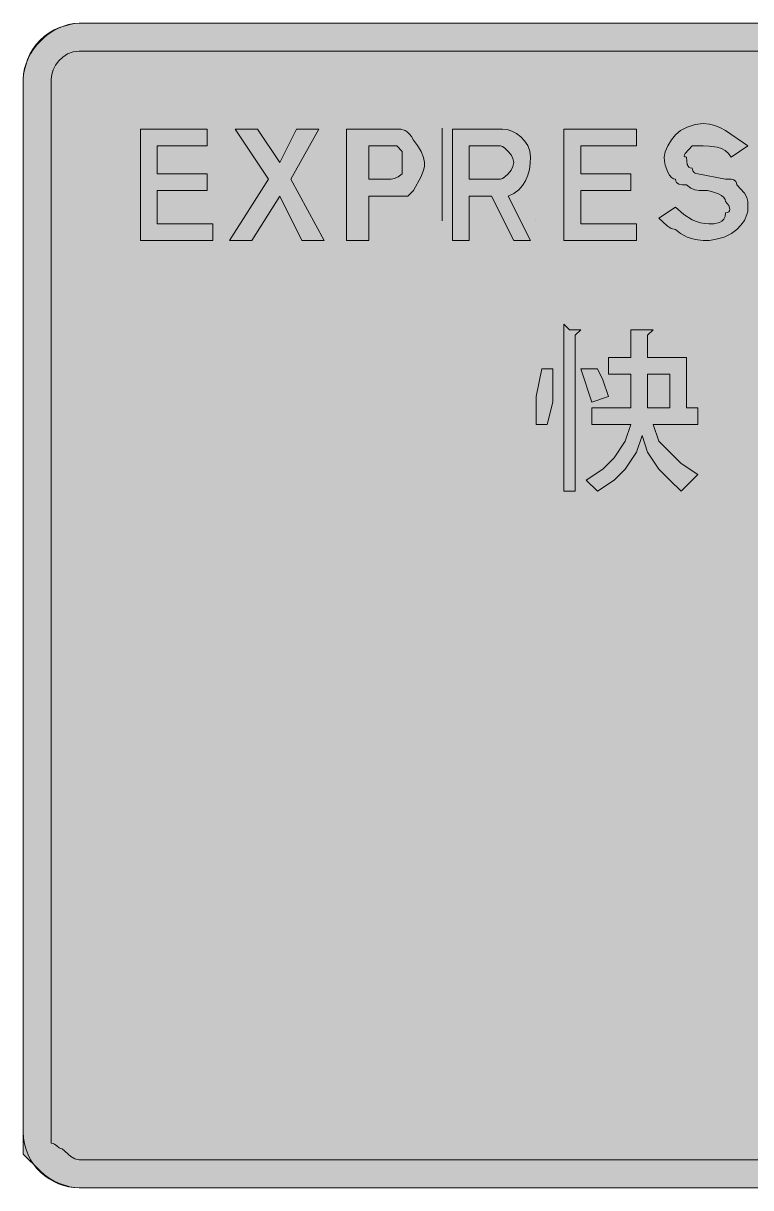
# Model space of a CAD drawing. Header units: metres. Extents: x 38 to 529, y 10 to 261.
# Drawn here: x 38.2 to 194.8, y 10.1 to 260.9 of the extents above; entities that cross this region are included whole.
import ezdxf

# ---------------------------------------------------------------- set-up
doc = ezdxf.new("R2010")
doc.units = ezdxf.units.M
for name, color, linetype, true_color in [('FILL_BLUE_0000FF', 7, 'Continuous', 0x0000ff), ('FILL_WHITE_FFFFFF', 7, 'Continuous', 0xffffff), ('STROKE_BLUE_0000FF', 7, 'Continuous', 0x0000ff), ('STROKE_WHITE_FFFFFF', 7, 'Continuous', 0xffffff)]:
    doc.layers.add(name, color=color, linetype=linetype, true_color=true_color)

msp = doc.modelspace()

# ---------------------------------------------------------------- hatches: boundary and pattern name
at = {"layer": 'FILL_BLUE_0000FF', "true_color": 0x0000ff}
h = msp.add_hatch(color=7, dxfattribs=at)
h.dxf.hatch_style = 1
h.paths.add_polyline_path([(515.85, 254.88), (516.73, 254.86), (517.5, 254.73), (518.04, 254.37), (518.2, 254.08), (518.25, 253.68), (519.13, 253.66), (519.9, 253.53), (520.44, 253.17), (520.6, 252.88), (520.65, 252.48), (521.05, 252.43), (521.34, 252.27), (521.7, 251.73), (521.83, 250.96), (521.85, 250.08), (522.25, 250.03), (522.54, 249.89), (522.9, 249.48), (523.05, 248.88), (523.05, 22.08), (522.84, 21.18), (522.3, 20.28), (520.65, 18.48), (520.6, 18.08), (520.44, 17.77), (519.9, 17.28), (519.13, 16.79), (518.25, 16.08), (515.85, 16.08), (50.25, 16.08), (49.35, 16.29), (48.45, 16.83), (46.65, 18.48), (46.25, 18.53), (45.94, 18.67), (45.45, 19.08), (44.96, 19.49), (44.65, 19.63), (44.25, 19.68), (44.25, 22.08), (44.25, 248.88), (44.36, 249.83), (44.68, 250.83), (45.2, 251.83), (45.9, 252.78), (46.77, 253.61), (47.79, 254.28), (48.96, 254.72), (50.25, 254.88), (515.85, 254.88)])
at = {"layer": 'FILL_WHITE_FFFFFF', "true_color": 0xffffff}
h = msp.add_hatch(color=7, dxfattribs=at)
h.dxf.hatch_style = 1
h.paths.add_polyline_path([(515.85, 260.88), (517.2, 260.82), (518.53, 260.65), (519.84, 260.37), (521.1, 259.98), (522.31, 259.47), (523.44, 258.86), (524.5, 258.12), (525.45, 257.28), (526.29, 256.33), (527.03, 255.29), (527.64, 254.2), (528.15, 253.08), (528.83, 250.87), (528.99, 249.83), (529.05, 248.88), (529.05, 22.08), (529.03, 21.16), (528.9, 20.13), (528.54, 18.87), (527.85, 17.28), (527.64, 16.38), (527.1, 15.48), (525.45, 13.68), (523.5, 11.88), (522.24, 10.98), (520.65, 10.08), (515.85, 10.08), (50.25, 10.08), (49.3, 10.14), (48.26, 10.3), (46.05, 10.98), (44.93, 11.49), (43.84, 12.11), (42.8, 12.84), (41.85, 13.68), (38.25, 17.28), (38.25, 22.08), (38.25, 248.88), (38.31, 249.83), (38.48, 250.87), (39.15, 253.08), (39.66, 254.2), (40.28, 255.29), (41.01, 256.33), (41.85, 257.28), (42.8, 258.12), (43.84, 258.86), (44.93, 259.47), (46.05, 259.98), (48.26, 260.65), (49.3, 260.82), (50.25, 260.88), (515.85, 260.88)])
h = msp.add_hatch(color=7, dxfattribs=at)
h.dxf.hatch_style = 1
h.paths.add_polyline_path([(194.2, 220.43), (194.04, 219.69), (193.5, 218.43), (192.73, 217.4), (191.85, 216.48), (190.73, 215.6), (189.15, 214.83), (187.13, 214.29), (185.94, 214.13), (184.65, 214.08), (182.87, 214.29), (181.2, 214.83), (179.76, 215.6), (178.65, 216.48), (177.75, 216.69), (176.85, 217.23), (175.05, 218.88), (178.65, 221.28), (180.45, 219.71), (182.25, 218.58), (183.15, 218.19), (184.05, 217.9), (184.95, 217.74), (185.85, 217.68), (186.92, 217.72), (188.1, 217.98), (188.63, 218.27), (189.06, 218.69), (189.34, 219.29), (189.45, 220.08), (189.84, 220.13), (190.13, 220.29), (190.29, 220.52), (190.35, 220.83), (190.13, 221.6), (189.45, 222.48), (189.34, 222.93), (189.04, 223.36), (188.56, 223.77), (187.95, 224.13), (186.41, 224.67), (185.55, 224.83), (184.65, 224.88), (183.75, 224.9), (182.85, 225.03), (181.95, 225.39), (181.05, 226.08), (180.17, 226.1), (179.4, 226.23), (178.86, 226.59), (178.7, 226.88), (178.65, 227.28), (178.2, 227.39), (177.77, 227.69), (177.36, 228.17), (177, 228.78), (176.46, 230.32), (176.3, 231.18), (176.25, 232.08), (176.46, 233.17), (177, 234.48), (177.77, 235.79), (178.65, 236.88), (179.76, 237.76), (181.2, 238.53), (182.87, 239.07), (184.65, 239.28), (185.95, 239.17), (187.16, 238.87), (188.32, 238.39), (189.45, 237.78), (194.25, 234.48), (190.65, 232.08), (190.1, 232.87), (189.38, 233.47), (188.54, 233.89), (187.65, 234.18), (185.93, 234.44), (184.65, 234.48), (182.25, 234.48), (180.75, 232.83), (180.59, 232.52), (180.56, 232.29), (180.71, 232.13), (181.05, 232.08), (181.07, 231.2), (181.2, 230.43), (181.56, 229.89), (181.85, 229.73), (182.25, 229.68), (182.4, 229.08), (182.76, 228.67), (183.05, 228.53), (183.45, 228.48), (189.45, 227.28), (190.65, 227.28), (191.25, 227.13), (191.66, 226.77), (191.8, 226.48), (191.85, 226.08), (193.5, 224.28), (194.04, 223.38), (194.25, 222.48), (194.25, 221.28), (194.2, 220.43)])
h = msp.add_hatch(color=7, dxfattribs=at)
h.dxf.hatch_style = 1
h.paths.add_polyline_path([(63.45, 238.08), (77.85, 238.08), (77.85, 234.48), (67.05, 234.48), (67.05, 228.48), (77.85, 228.48), (77.85, 224.88), (67.05, 224.88), (67.05, 217.68), (79.05, 217.68), (79.05, 214.08), (63.45, 214.08), (63.45, 238.08)])
h = msp.add_hatch(color=7, dxfattribs=at)
h.dxf.hatch_style = 1
h.paths.add_polyline_path([(103.05, 214.08), (98.25, 214.08), (93.45, 223.68), (87.45, 214.08), (82.65, 214.08), (91.05, 227.28), (83.85, 238.08), (88.65, 238.08), (93.45, 230.88), (97.05, 238.08), (101.85, 238.08), (95.85, 227.28), (103.05, 214.08)])
h = msp.add_hatch(color=7, dxfattribs=at)
h.dxf.hatch_style = 1
h.paths.add_polyline_path([(120.45, 237.78), (120.9, 237.49), (121.35, 237.07), (121.8, 236.47), (122.25, 235.68), (123.13, 234.59), (123.9, 233.28), (124.44, 231.97), (124.65, 230.88), (124.6, 230.03), (124.44, 229.27), (123.9, 227.88), (122.25, 224.88), (121.05, 223.68), (118.65, 223.68), (112.65, 223.68), (112.65, 214.08), (107.85, 214.08), (107.85, 238.08), (118.65, 238.08), (119.55, 238.04), (120.45, 237.78)])
h.paths.add_polyline_path([(117.45, 227.28), (118.2, 227.43), (118.97, 227.79), (119.85, 228.48), (119.85, 230.88), (119.85, 233.28), (118.65, 234.48), (117.45, 234.48), (112.65, 234.48), (112.65, 227.28), (117.45, 227.28)], flags=16)
h = msp.add_hatch(color=7, dxfattribs=at)
h.dxf.hatch_style = 1
h.paths.add_polyline_path([(139.05, 223.68), (134.25, 223.68), (134.25, 214.08), (130.65, 214.08), (130.65, 238.08), (141.45, 238.08), (142.4, 237.97), (143.4, 237.65), (144.4, 237.13), (145.35, 236.43), (146.18, 235.56), (146.85, 234.54), (147.29, 233.37), (147.45, 232.08), (147.39, 230.73), (147.21, 229.42), (146.88, 228.16), (146.4, 226.98), (145.75, 225.92), (144.92, 224.99), (143.89, 224.24), (142.65, 223.68), (147.45, 214.08), (143.85, 214.08), (139.05, 223.68)])
h.paths.add_polyline_path([(140.96, 227.3), (141.45, 227.43), (141.94, 227.79), (142.65, 228.48), (143.25, 229.23), (143.66, 230), (143.85, 230.88), (143.66, 231.76), (143.25, 232.53), (142.65, 233.28), (141.94, 233.97), (141.45, 234.33), (140.96, 234.46), (140.25, 234.48), (134.25, 234.48), (134.25, 227.28), (140.25, 227.28), (140.96, 227.3)], flags=16)
h = msp.add_hatch(color=7, dxfattribs=at)
h.dxf.hatch_style = 1
h.paths.add_polyline_path([(154.65, 238.08), (170.25, 238.08), (170.25, 234.48), (158.25, 234.48), (158.25, 228.48), (169.05, 228.48), (169.05, 224.88), (158.25, 224.88), (158.25, 217.68), (170.25, 217.68), (170.25, 214.08), (154.65, 214.08), (154.65, 238.08)])
h = msp.add_hatch(color=7, dxfattribs=at)
h.dxf.hatch_style = 1
h.paths.add_polyline_path([(154.65, 196.08), (155.85, 194.88), (157.05, 194.88), (158.25, 194.88), (157.05, 193.68), (157.05, 160.08), (154.65, 160.08), (154.65, 196.08)])
h = msp.add_hatch(color=7, dxfattribs=at)
h.dxf.hatch_style = 1
h.paths.add_polyline_path([(169.05, 194.88), (172.65, 194.88), (173.85, 194.88), (172.65, 193.68), (172.65, 188.88), (181.05, 188.88), (181.05, 178.08), (183.45, 178.08), (183.45, 174.48), (173.85, 174.48), (175.05, 170.88), (177.45, 168.48), (179.85, 166.08), (183.45, 163.68), (179.85, 160.08), (177.45, 162.48), (175.05, 164.88), (172.65, 168.48), (171.45, 172.08), (170.25, 168.48), (167.85, 164.88), (165.45, 162.48), (161.85, 160.08), (159.45, 162.48), (163.05, 164.88), (165.45, 167.28), (167.85, 170.88), (169.05, 174.48), (160.65, 174.48), (160.65, 178.08), (169.05, 178.08), (169.05, 185.28), (164.25, 185.28), (164.25, 188.88), (169.05, 188.88), (169.05, 194.88)])
h.paths.add_polyline_path([(172.65, 185.28), (172.65, 178.08), (177.45, 178.08), (177.45, 185.28), (172.65, 185.28)], flags=16)
h = msp.add_hatch(color=7, dxfattribs=at)
h.dxf.hatch_style = 1
h.paths.add_polyline_path([(148.65, 180.48), (149.85, 186.48), (152.25, 186.48), (152.25, 185.28), (152.25, 179.28), (151.05, 174.48), (148.65, 174.48), (148.65, 180.48)])
h = msp.add_hatch(color=7, dxfattribs=at)
h.dxf.hatch_style = 1
h.paths.add_polyline_path([(158.25, 186.48), (161.85, 186.48), (163.05, 184.08), (164.25, 180.48), (160.65, 179.28), (158.25, 186.48)])

# ---------------------------------------------------------------- linework, layer by layer
at = {"layer": 'FILL_BLUE_0000FF', "lineweight": 0, "true_color": 0x0000ff}
msp.add_lwpolyline([(515.85, 16.08), (50.25, 16.08), (49.35, 16.29), (48.45, 16.83), (46.65, 18.48), (46.25, 18.53), (45.94, 18.67), (45.45, 19.08), (44.96, 19.49), (44.65, 19.63), (44.25, 19.68), (44.25, 22.08), (44.25, 248.88), (44.36, 249.83), (44.68, 250.83), (45.2, 251.83), (45.9, 252.78), (46.77, 253.61), (47.79, 254.28), (48.96, 254.72), (50.25, 254.88), (515.85, 254.88)], dxfattribs=at)
at = {"layer": 'FILL_WHITE_FFFFFF', "lineweight": 0, "true_color": 0xffffff}
msp.add_lwpolyline([(515.85, 10.08), (50.25, 10.08), (49.3, 10.14), (48.26, 10.3), (46.05, 10.98), (44.93, 11.49), (43.84, 12.11), (42.8, 12.84), (41.85, 13.68), (38.25, 17.28), (38.25, 22.08), (38.25, 248.88), (38.31, 249.83), (38.48, 250.87), (39.15, 253.08), (39.66, 254.2), (40.28, 255.29), (41.01, 256.33), (41.85, 257.28), (42.8, 258.12), (43.84, 258.86), (44.93, 259.47), (46.05, 259.98), (48.26, 260.65), (49.3, 260.82), (50.25, 260.88), (515.85, 260.88)], dxfattribs=at)
for points in [[(194.2, 220.43), (194.04, 219.69), (193.5, 218.43), (192.73, 217.4), (191.85, 216.48), (190.73, 215.6), (189.15, 214.83), (187.13, 214.29), (185.94, 214.13), (184.65, 214.08), (182.87, 214.29), (181.2, 214.83), (179.76, 215.6), (178.65, 216.48), (177.75, 216.69), (176.85, 217.23), (175.05, 218.88), (178.65, 221.28), (180.45, 219.71), (182.25, 218.58), (183.15, 218.19), (184.05, 217.9), (184.95, 217.74), (185.85, 217.68), (186.92, 217.72), (188.1, 217.98), (188.63, 218.27), (189.06, 218.69), (189.34, 219.29), (189.45, 220.08), (189.84, 220.13), (190.13, 220.29), (190.29, 220.52), (190.35, 220.83), (190.13, 221.6), (189.45, 222.48), (189.34, 222.93), (189.04, 223.36), (188.56, 223.77), (187.95, 224.13), (186.41, 224.67), (185.55, 224.83), (184.65, 224.88), (183.75, 224.9), (182.85, 225.03), (181.95, 225.39), (181.05, 226.08), (180.17, 226.1), (179.4, 226.23), (178.86, 226.59), (178.7, 226.88), (178.65, 227.28), (178.2, 227.39), (177.77, 227.69), (177.36, 228.17), (177, 228.78), (176.46, 230.32), (176.3, 231.18), (176.25, 232.08), (176.46, 233.17), (177, 234.48), (177.77, 235.79), (178.65, 236.88), (179.76, 237.76), (181.2, 238.53), (182.87, 239.07), (184.65, 239.28), (185.95, 239.17), (187.16, 238.87), (188.32, 238.39), (189.45, 237.78), (194.25, 234.48), (190.65, 232.08), (190.1, 232.87), (189.38, 233.47), (188.54, 233.89), (187.65, 234.18), (185.93, 234.44), (184.65, 234.48), (182.25, 234.48), (180.75, 232.83), (180.59, 232.52), (180.56, 232.29), (180.71, 232.13), (181.05, 232.08), (181.07, 231.2), (181.2, 230.43), (181.56, 229.89), (181.85, 229.73), (182.25, 229.68), (182.4, 229.08), (182.76, 228.67), (183.05, 228.53), (183.45, 228.48), (189.45, 227.28), (190.65, 227.28), (191.25, 227.13), (191.66, 226.77), (191.8, 226.48), (191.85, 226.08), (193.5, 224.28), (194.04, 223.38), (194.25, 222.48), (194.25, 221.28)], [(63.45, 238.08), (77.85, 238.08), (77.85, 234.48), (67.05, 234.48), (67.05, 228.48), (77.85, 228.48), (77.85, 224.88), (67.05, 224.88), (67.05, 217.68), (79.05, 217.68), (79.05, 214.08), (63.45, 214.08)], [(103.05, 214.08), (98.25, 214.08), (93.45, 223.68), (87.45, 214.08), (82.65, 214.08), (91.05, 227.28), (83.85, 238.08), (88.65, 238.08), (93.45, 230.88), (97.05, 238.08), (101.85, 238.08), (95.85, 227.28)], [(120.45, 237.78), (120.9, 237.49), (121.35, 237.07), (121.8, 236.47), (122.25, 235.68), (123.13, 234.59), (123.9, 233.28), (124.44, 231.97), (124.65, 230.88), (124.6, 230.03), (124.44, 229.27), (123.9, 227.88), (122.25, 224.88), (121.05, 223.68), (118.65, 223.68), (112.65, 223.68), (112.65, 214.08), (107.85, 214.08), (107.85, 238.08), (118.65, 238.08), (119.55, 238.04)], [(139.05, 223.68), (134.25, 223.68), (134.25, 214.08), (130.65, 214.08), (130.65, 238.08), (141.45, 238.08), (142.4, 237.97), (143.4, 237.65), (144.4, 237.13), (145.35, 236.43), (146.18, 235.56), (146.85, 234.54), (147.29, 233.37), (147.45, 232.08), (147.39, 230.73), (147.21, 229.42), (146.88, 228.16), (146.4, 226.98), (145.75, 225.92), (144.92, 224.99), (143.89, 224.24), (142.65, 223.68), (147.45, 214.08), (143.85, 214.08)], [(154.65, 238.08), (170.25, 238.08), (170.25, 234.48), (158.25, 234.48), (158.25, 228.48), (169.05, 228.48), (169.05, 224.88), (158.25, 224.88), (158.25, 217.68), (170.25, 217.68), (170.25, 214.08), (154.65, 214.08)], [(117.45, 227.28), (118.2, 227.43), (118.97, 227.79), (119.85, 228.48), (119.85, 230.88), (119.85, 233.28), (118.65, 234.48), (117.45, 234.48), (112.65, 234.48), (112.65, 227.28)], [(140.96, 227.3), (141.45, 227.43), (141.94, 227.79), (142.65, 228.48), (143.25, 229.23), (143.66, 230), (143.85, 230.88), (143.66, 231.76), (143.25, 232.53), (142.65, 233.28), (141.94, 233.97), (141.45, 234.33), (140.96, 234.46), (140.25, 234.48), (134.25, 234.48), (134.25, 227.28), (140.25, 227.28)], [(154.65, 196.08), (155.85, 194.88), (157.05, 194.88), (158.25, 194.88), (157.05, 193.68), (157.05, 160.08), (154.65, 160.08)], [(169.05, 194.88), (172.65, 194.88), (173.85, 194.88), (172.65, 193.68), (172.65, 188.88), (181.05, 188.88), (181.05, 178.08), (183.45, 178.08), (183.45, 174.48), (173.85, 174.48), (175.05, 170.88), (177.45, 168.48), (179.85, 166.08), (183.45, 163.68), (179.85, 160.08), (177.45, 162.48), (175.05, 164.88), (172.65, 168.48), (171.45, 172.08), (170.25, 168.48), (167.85, 164.88), (165.45, 162.48), (161.85, 160.08), (159.45, 162.48), (163.05, 164.88), (165.45, 167.28), (167.85, 170.88), (169.05, 174.48), (160.65, 174.48), (160.65, 178.08), (169.05, 178.08), (169.05, 185.28), (164.25, 185.28), (164.25, 188.88), (169.05, 188.88)], [(148.65, 180.48), (149.85, 186.48), (152.25, 186.48), (152.25, 185.28), (152.25, 179.28), (151.05, 174.48), (148.65, 174.48)], [(158.25, 186.48), (161.85, 186.48), (163.05, 184.08), (164.25, 180.48), (160.65, 179.28)], [(172.65, 185.28), (172.65, 178.08), (177.45, 178.08), (177.45, 185.28)]]:
    msp.add_lwpolyline(points, close=True, dxfattribs=at)
at = {"layer": 'STROKE_BLUE_0000FF', "lineweight": 0, "true_color": 0x0000ff}
msp.add_lwpolyline([(515.85, 10.08), (50.25, 10.08), (49.13, 10.14), (48.01, 10.3), (46.91, 10.57), (45.84, 10.94), (44.81, 11.41), (43.82, 11.98), (42.88, 12.64), (42, 13.38), (41.19, 14.21), (40.46, 15.12), (39.82, 16.11), (39.28, 17.17), (38.84, 18.3), (38.52, 19.5), (38.32, 20.76), (38.25, 22.08), (38.25, 248.88), (38.32, 250), (38.52, 251.12), (38.84, 252.22), (39.28, 253.29), (39.82, 254.32), (40.46, 255.31), (41.19, 256.25), (42, 257.13), (42.88, 257.94), (43.82, 258.67), (44.81, 259.31), (45.84, 259.85), (46.91, 260.29), (48.01, 260.61), (49.13, 260.81), (50.25, 260.88), (515.85, 260.88)], dxfattribs=at)
at = {"layer": 'STROKE_WHITE_FFFFFF', "lineweight": 0, "true_color": 0xffffff}
for points in [[(128.45, 218.32), (128.45, 238.32)], [(148.45, 218.32), (148.45, 218.32)], [(188.45, 218.32), (188.45, 218.32)]]:
    msp.add_lwpolyline(points, dxfattribs=at)

doc.saveas('drawing.dxf')
